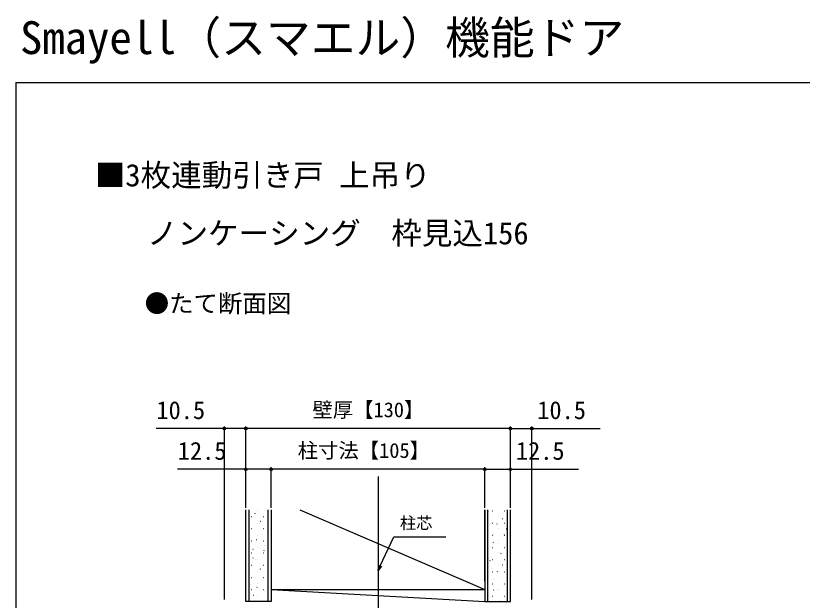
# Model space of a CAD drawing. Units: millimetres, scale not verified. Extents: x -525 to 525, y -783 to 779.
# Drawn here: x -525 to -138.6, y 492.3 to 779.5 of the extents above; entities that cross this region are included whole.
import ezdxf
from ezdxf.enums import TextEntityAlignment as Align

# ---------------------------------------------------------------- set-up
doc = ezdxf.new("R2010")
doc.units = ezdxf.units.MM
doc.header["$LTSCALE"] = 4
for name, color, linetype in [('0-2_USER1', 3, 'Continuous'), ('0-4_YKK_12', 2, 'Continuous'), ('0-7_YKK_D', 6, 'Continuous'), ('0-8_YKK_ZWAK', 7, 'Continuous'), ('0-9_YSS_K', 3, 'Continuous')]:
    doc.layers.add(name, color=color, linetype=linetype)
doc.styles.add('ＭＳ ゴシック', font='')
doc.styles.get('ＭＳ ゴシック').set_extended_font_data('MS Gothic')

msp = doc.modelspace()

# ---------------------------------------------------------------- linework, layer by layer
at = {"layer": '0-4_YKK_12'}
msp.add_line((-347, 553.121), (-347, 74.7), dxfattribs=at)
at = {"layer": '0-7_YKK_D'}
for p, q in [((-422.5, 492.7), (-422.5, 577.7)), ((-412, 537.7), (-412, 577.7)), ((-282, 576.7), (-412, 576.7)), ((-282, 537.7), (-282, 577.7)), ((-271.5, 492.7), (-271.5, 577.7)), ((-412, 537.7), (-412, 557.7)), ((-399.5, 537.7), (-399.5, 557.7)), ((-399.5, 537.7), (-399.5, 557.7)), ((-294.5, 556.7), (-399.5, 556.7)), ((-294.5, 537.7), (-294.5, 557.7)), ((-294.5, 537.7), (-294.5, 557.7)), ((-282, 537.7), (-282, 557.7))]:
    msp.add_line(p, q, dxfattribs=at)
for points in [[(-412, 576.7), (-422.5, 576.7), (-456.05, 576.7)], [(-282, 576.7), (-271.5, 576.7), (-237.95, 576.7)], [(-399.5, 556.7), (-412, 556.7), (-445.55, 556.7)], [(-294.5, 556.7), (-282, 556.7), (-248.45, 556.7)], [(-347, 506.995), (-345.922, 509.306), (-339.268, 523.576), (-313.673, 523.576)], [(-345.303, 509.017), (-347, 506.995), (-346.542, 509.595)]]:
    msp.add_lwpolyline(points, dxfattribs=at)
for centre in [(-422.5, 576.7), (-412, 576.7), (-412, 576.7), (-282, 576.7), (-282, 576.7), (-271.5, 576.7), (-412, 556.7), (-399.5, 556.7), (-399.5, 556.7), (-294.5, 556.7), (-294.5, 556.7), (-282, 556.7)]:
    msp.add_circle(centre, 0.637, dxfattribs=at)
at = {"layer": '0-8_YKK_ZWAK'}
for q in [(-525, -783.3), (525, 746.7)]:
    msp.add_line((-525, 746.7), q, dxfattribs=at)
at = {"layer": '0-9_YSS_K'}
for p, q in [((-412, 491.7), (-412, 536.7)), ((-410.5, 536.7), (-410.5, 491.7)), ((-409.29, 533.503), (-409.19, 533.503)), ((-407.396, 534.878), (-407.377, 534.884)), ((-406.44, 536.253), (-406.34, 536.253)), ((-403.21, 533.503), (-403.11, 533.503)), ((-401, 491.7), (-401, 536.7)), ((-399.5, 536.7), (-399.5, 501.7)), ((-385.5, 536.7), (-294.5, 497.7)), ((-294.5, 501.7), (-294.5, 536.7)), ((-293, 491.7), (-293, 536.7)), ((-292.719, 535.714), (-292.7, 535.72)), ((-290.92, 536.253), (-290.82, 536.253)), ((-287.69, 533.503), (-287.59, 533.503)), ((-284.84, 536.253), (-284.74, 536.253)), ((-283.5, 536.7), (-283.5, 491.7)), ((-282, 491.7), (-282, 536.7)), ((-406.44, 530.273), (-406.34, 530.273)), ((-405.444, 529.887), (-405.425, 529.894)), ((-404.931, 531.138), (-404.764, 531.248)), ((-291.427, 530.489), (-291.408, 530.496)), ((-290.92, 530.273), (-290.82, 530.273)), ((-288.597, 529.781), (-288.431, 529.892)), ((-285.941, 532.432), (-285.922, 532.439)), ((-284.84, 530.273), (-284.74, 530.273)), ((-409.29, 527.523), (-409.19, 527.523)), ((-403.21, 527.523), (-403.11, 527.523)), ((-401.321, 525.691), (-401.154, 525.802)), ((-287.69, 527.523), (-287.59, 527.523)), ((-283.989, 527.441), (-283.97, 527.448)), ((-409.732, 522.687), (-409.713, 522.693)), ((-406.7, 522.131), (-406.533, 522.242)), ((-406.44, 524.293), (-406.34, 524.293)), ((-404.152, 524.663), (-404.133, 524.669)), ((-290.92, 524.293), (-290.82, 524.293)), ((-290.229, 525.231), (-290.21, 525.238)), ((-284.988, 524.335), (-284.821, 524.445)), ((-284.84, 524.293), (-284.74, 524.293)), ((-409.29, 521.543), (-409.19, 521.543)), ((-406.44, 518.313), (-406.34, 518.313)), ((-403.21, 521.543), (-403.11, 521.543)), ((-402.954, 519.405), (-402.935, 519.412)), ((-290.92, 518.313), (-290.82, 518.313)), ((-290.366, 520.775), (-290.199, 520.885)), ((-288.277, 520.241), (-288.258, 520.247)), ((-287.69, 521.543), (-287.59, 521.543)), ((-284.84, 518.313), (-284.74, 518.313)), ((-409.29, 515.563), (-409.19, 515.563)), ((-408.44, 517.462), (-408.421, 517.469)), ((-403.21, 515.563), (-403.11, 515.563)), ((-403.09, 516.685), (-402.923, 516.795)), ((-401.002, 514.414), (-401, 514.415)), ((-287.69, 515.563), (-287.59, 515.563)), ((-286.985, 515.016), (-286.966, 515.023)), ((-286.756, 515.328), (-286.59, 515.439)), ((-408.468, 513.125), (-408.302, 513.235)), ((-407.242, 512.204), (-407.223, 512.211)), ((-406.44, 512.333), (-406.34, 512.333)), ((-292.566, 513.04), (-292.547, 513.047)), ((-292.135, 511.768), (-291.968, 511.879)), ((-290.92, 512.333), (-290.82, 512.333)), ((-284.84, 512.333), (-284.74, 512.333)), ((-409.29, 509.583), (-409.19, 509.583)), ((-406.44, 506.353), (-406.34, 506.353)), ((-405.29, 507.214), (-405.272, 507.22)), ((-404.859, 507.679), (-404.692, 507.789)), ((-403.21, 509.583), (-403.11, 509.583)), ((-291.274, 507.816), (-291.255, 507.823)), ((-290.92, 506.353), (-290.82, 506.353)), ((-288.525, 506.322), (-288.359, 506.432)), ((-287.69, 509.583), (-287.59, 509.583)), ((-285.787, 509.759), (-285.769, 509.765)), ((-284.84, 506.353), (-284.74, 506.353)), ((-410.237, 504.119), (-410.071, 504.229)), ((-409.29, 503.603), (-409.19, 503.603)), ((-403.21, 503.603), (-403.11, 503.603)), ((-290.076, 502.558), (-290.057, 502.565)), ((-287.69, 503.603), (-287.59, 503.603)), ((-283.835, 504.768), (-283.817, 504.775)), ((-409.579, 500.013), (-409.56, 500.02)), ((-406.628, 498.672), (-406.461, 498.783)), ((-406.44, 500.373), (-406.34, 500.373)), ((-403.998, 501.989), (-403.979, 501.996)), ((-290.92, 500.373), (-290.82, 500.373)), ((-284.84, 500.373), (-284.74, 500.373)), ((-409.29, 497.623), (-409.19, 497.623)), ((-408.287, 494.789), (-408.268, 494.796)), ((-403.21, 497.623), (-403.11, 497.623)), ((-402.801, 496.732), (-402.782, 496.738)), ((-399.5, 497.7), (-294.5, 497.7)), ((-399.5, 497.7), (-294.5, 491.7)), ((-290.294, 497.316), (-290.127, 497.426)), ((-288.124, 497.567), (-288.105, 497.574)), ((-287.69, 497.623), (-287.59, 497.623)), ((-406.44, 494.393), (-406.34, 494.393)), ((-290.92, 494.393), (-290.82, 494.393)), ((-286.832, 492.343), (-286.813, 492.35)), ((-284.84, 494.393), (-284.74, 494.393))]:
    msp.add_line(p, q, dxfattribs=at)
for points in [[(-399.5, 536.7), (-399.5, 491.7), (-412, 491.7)], [(-294.5, 536.7), (-294.5, 491.7), (-282, 491.7)]]:
    msp.add_lwpolyline(points, dxfattribs=at)

# ---------------------------------------------------------------- texts
at = {"layer": '0-2_USER1', "style": 'ＭＳ ゴシック'}
for s, height, p in [('Smayell（スマエル）機能ドア', 16.13, (-522.875, 755.825)), ('■3枚連動引き戸 上吊り', 11, (-486.153, 692.37)), ('\u3000 ノンケーシング\u3000枠見込156', 11, (-483, 663.875)), ('●たて断面図', 8.798, (-461.636, 631.132))]:
    msp.add_text(s, height=height, dxfattribs=at).set_placement(p, align=Align.BOTTOM_LEFT)
at = {"layer": '0-7_YKK_D', "style": 'ＭＳ ゴシック'}
for s, height, p in [('10.5', 8.798, (-455.891, 578.7)), ('壁厚【130】', 7.331, (-379.216, 580.064)), ('10.5', 8.798, (-268.791, 578.7)), ('12.5', 8.798, (-445.391, 558.7)), ('柱寸法【105】', 7.331, (-386.46, 560.064)), ('12.5', 8.798, (-279.291, 558.7)), ('柱芯', 5.865, (-336.264, 525.622))]:
    msp.add_text(s, height=height, dxfattribs=at).set_placement(p, align=Align.BOTTOM_LEFT)

doc.saveas('drawing.dxf')
